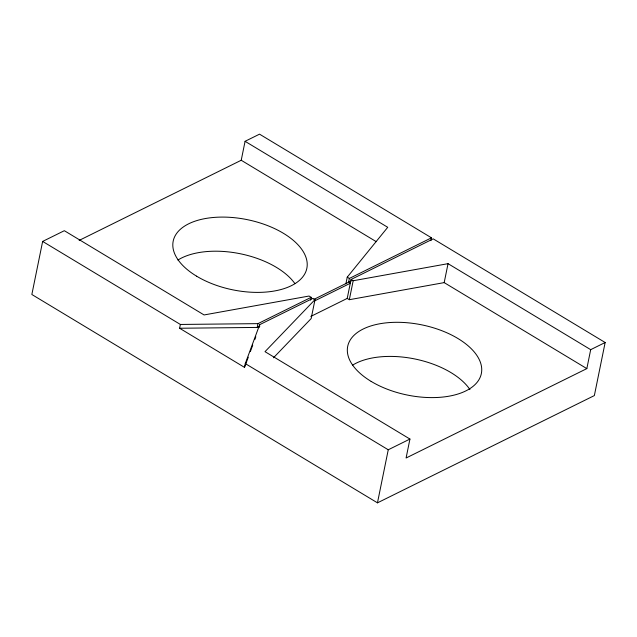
<?xml version="1.0" encoding="UTF-8"?>
<svg xmlns="http://www.w3.org/2000/svg" width="637" height="637" viewBox="0 0 637 637"><rect width="100%" height="100%" fill="white"/><g stroke="black" fill="none" stroke-linecap="round" stroke-linejoin="round"><path stroke-width="0.96" d="M310.609 300.162L311.182 297.32L309.064 296.038L204.079 314.949L64.337 230.698L42.647 241.423L31.85 294.493L377.462 502.84L594.353 395.577L605.15 342.507L433.2 238.851L351.067 279.468L347.213 298.419L310.816 316.422M248.279 357.182L244.504 367.374L179.602 328.246L180.375 324.456L42.647 241.423M79.139 240.42L241.224 160.261L245.078 141.31L259.538 134.16L431.488 237.816L430.915 240.659M244.504 367.374L245.277 363.584L259.681 324.663L312.894 298.347L315.012 299.621L311.159 318.58L273.48 357.795M179.602 328.246L257.205 327.426L257.977 323.636L311.182 297.32M259.108 327.506L259.681 324.663M345.891 283.791L347.245 277.159L387.734 227.305L245.078 141.31M431.488 237.816L349.363 278.441L348.59 282.231L350.302 283.258L314.789 300.823M347.213 298.419L349.331 299.701L353.185 280.742L448.042 263.662L590.69 349.665L605.15 342.507M377.462 502.84L388.252 449.778L409.941 439.052L265.008 351.672L315.012 299.621M409.941 439.052L406.088 458.003L586.836 368.616L590.69 349.665M349.331 299.701L444.188 282.613L448.042 263.662M250.333 351.624L252.738 345.135M254.8 339.577L255.827 336.798M257.205 327.426L259.864 326.104M313.969 299.35L351.234 280.917M180.375 324.456L257.977 323.636M241.224 160.261L376.236 241.654M444.188 282.613L586.836 368.616M347.245 277.159L349.363 278.441M351.067 279.468L353.185 280.742M245.277 363.584L388.252 449.778M177.922 260.047A68.191 35.831 11.5 0 1 239.998 253.693A68.191 35.831 11.5 0 1 294.931 283.648M352.436 365.256A68.191 35.831 11.5 0 1 415.141 359.029A68.191 35.831 11.5 0 1 469.923 389.549M196.634 276.195A68.191 35.831 11.5 0 0 306.158 270.813A68.191 35.831 11.5 0 0 217.249 217.217A68.191 35.831 11.5 0 0 196.634 276.195M371.148 381.404A68.191 35.831 11.5 0 0 480.672 376.021A68.191 35.831 11.5 0 0 391.771 322.426A68.191 35.831 11.5 0 0 371.148 381.404"/></g></svg>
